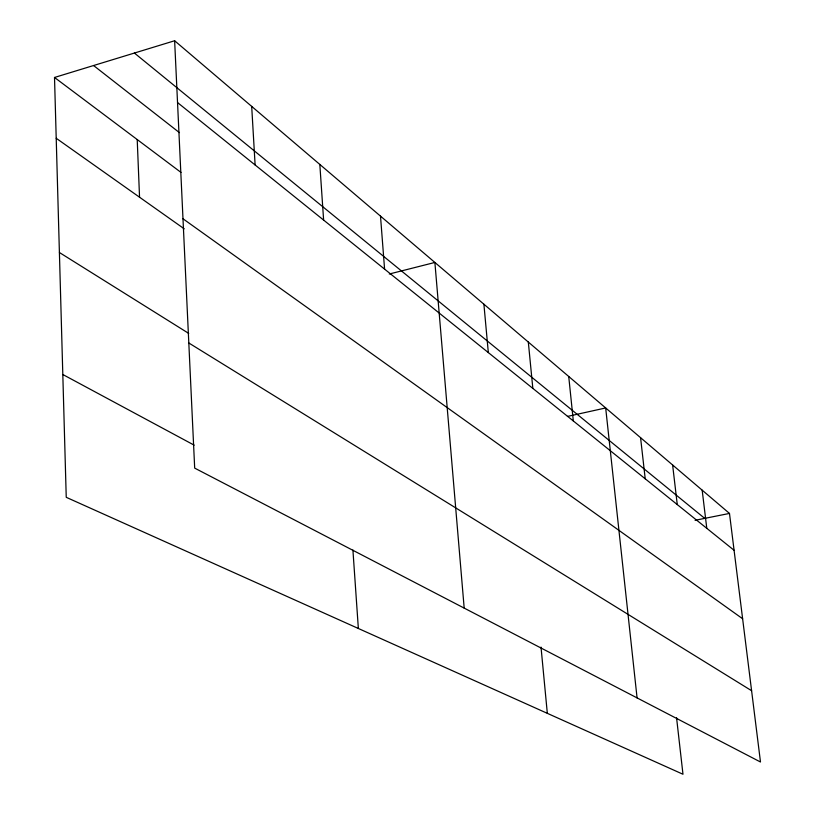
<?xml version="1.0" encoding="UTF-8"?>
<svg xmlns="http://www.w3.org/2000/svg" width="815" height="815" viewBox="0 0 815 815"><rect width="100%" height="100%" fill="white"/><g stroke="black" fill="none" stroke-linecap="round" stroke-linejoin="round"><path stroke-width="1.22" d="M676.542 717.587L682.98 774.25L66.239 497.313L54.513 77.466L174.634 40.75L729.486 513.43L760.487 762.005L194.683 468.116L174.634 40.75M389.285 274.013L434.884 262.45L464.183 608.102M567.434 416.434L605.677 407.958L637.075 697.905M695.083 520.296L729.486 513.43M62.806 374.503L194.184 445.163M188.815 342.983L751.593 690.712M59.403 252.507L188.734 333.416M56.215 138.275L184.241 228.832M182.988 218.777L742.618 618.748M54.513 77.466L181.001 172.423M93.572 65.526L179.453 132.651M177.538 102.568L734.091 550.288M134.414 53.046L704.72 518.371M702.163 490.151L706.788 528.334M672.62 464.978L677.265 504.577M640.57 437.675L645.215 478.792M568.727 376.479L573.322 420.968M528.314 342.045L532.837 388.398M541.017 647.1L547.323 713.339M483.896 304.209L488.328 352.589M380.503 216.128L384.588 269.133M352.915 550.023L358.356 628.477M319.826 164.436L323.626 220.091M251.692 106.388L255.115 164.976M137.215 139.559L139.548 197.22"/></g></svg>
